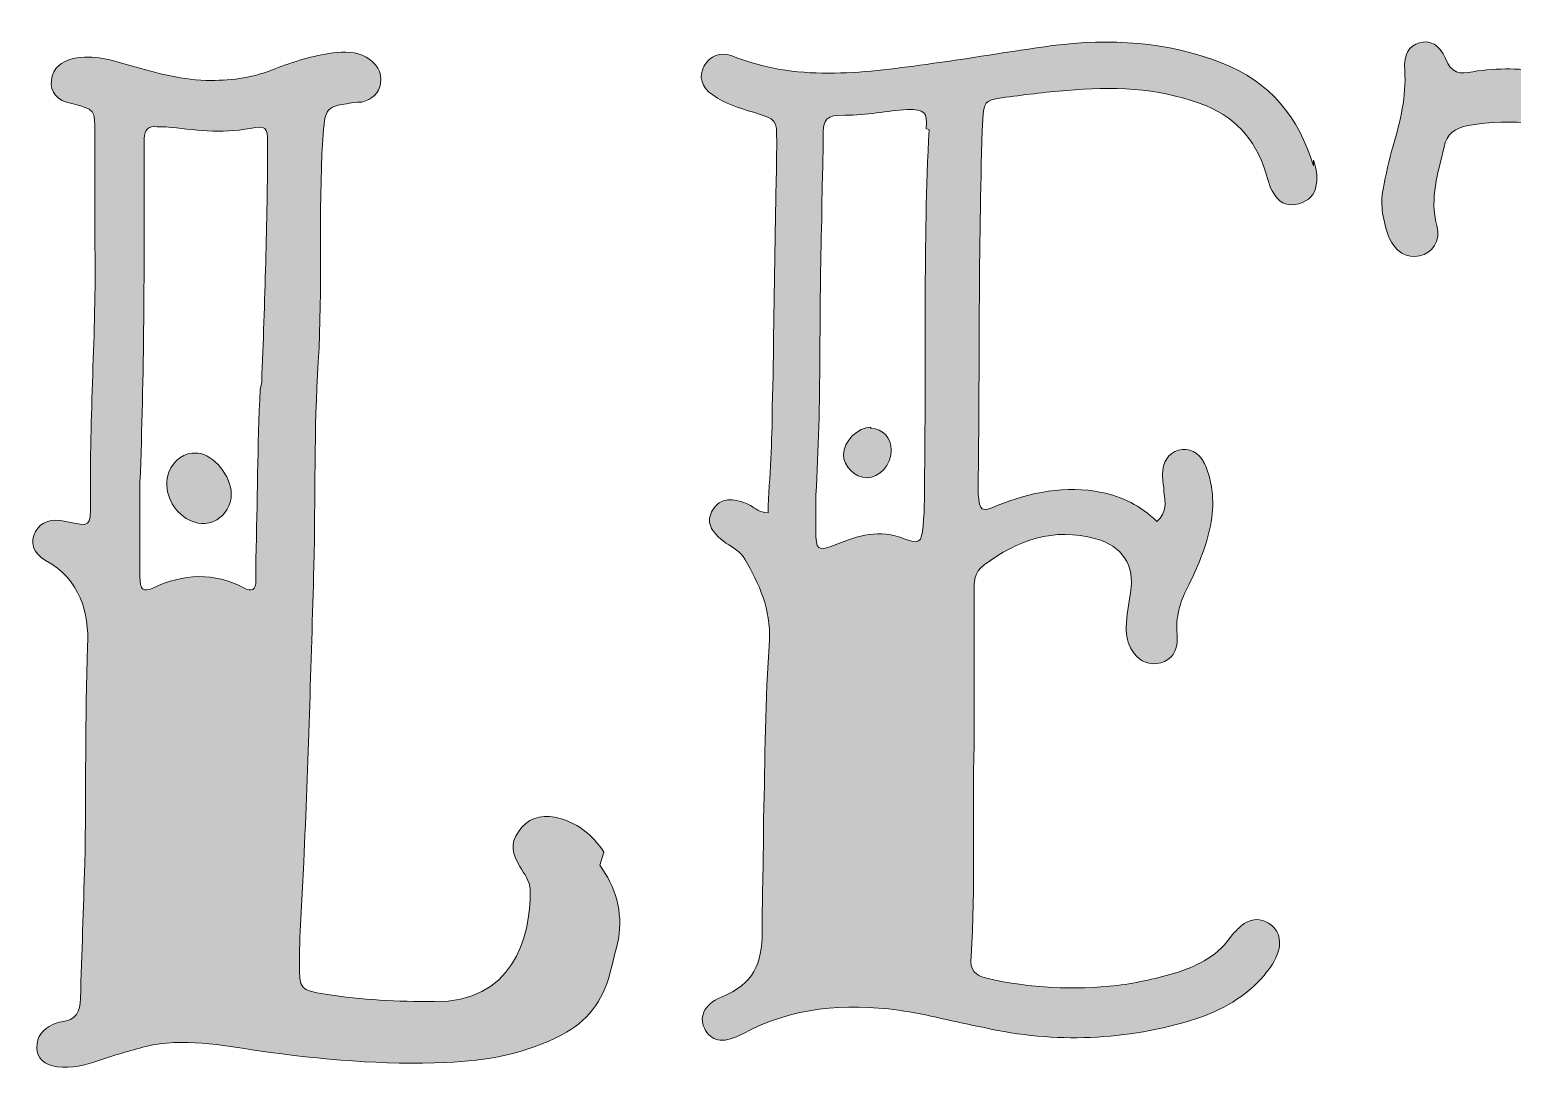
# Model space of a CAD drawing. Header units: inches. Extents: x 37 to 463, y -434 to -66.
# Drawn here: x 118.5 to 250, y -302.9 to -209.9 of the extents above; entities that cross this region are included whole.
import ezdxf

# ---------------------------------------------------------------- set-up
doc = ezdxf.new("R2010")
doc.units = ezdxf.units.IN
doc.header["$MEASUREMENT"] = 0
doc.layers.add('Layer 1', color=7, linetype='Continuous')

# ---------------------------------------------------------------- blocks, each defined once
blk = doc.blocks.new('block 11')
at = {"layer": 'Layer 1', "true_color": 0x0b0b0b}
h = blk.add_hatch(color=28, dxfattribs=at)
h.dxf.hatch_style = 2
edge = h.paths.add_edge_path()
edge.add_spline(control_points=[(301.06, -218.61), (301.83, -220.79), (302.22, -223.11), (302.09, -225.42), (302.09, -226.45), (301.83, -227.48), (301.31, -228.38), (300.67, -229.54), (299.64, -229.93), (298.61, -229.54), (297.58, -229.16), (296.94, -228.13), (297.33, -226.97), (298.1, -225.04), (297.71, -223.11), (297.46, -221.18), (297.2, -219.76), (296.43, -218.86), (295.01, -218.48), (293.21, -217.96), (291.41, -217.45), (289.48, -217.45), (287.42, -217.45), (285.36, -217.45), (283.3, -217.45), (282.53, -217.45), (281.76, -217.58), (281.12, -217.7), (279.06, -218.22), (278.8, -218.61), (278.8, -220.66), (278.8, -223.37), (278.8, -226.07), (278.8, -228.77), (278.8, -236.75), (278.29, -244.72), (278.03, -252.7), (278.03, -253.34), (278.03, -253.98), (278.03, -254.63), (277.9, -263.76), (277.9, -272.9), (277.51, -282.03), (277.38, -285.76), (277.38, -289.62), (277, -293.35), (276.87, -294.51), (277, -295.67), (277, -296.83), (277, -297.86), (277.51, -298.37), (278.54, -298.37), (279.19, -298.37), (279.83, -298.37), (280.47, -298.63), (281.37, -299.01), (281.89, -299.66), (281.89, -300.56), (281.89, -301.46), (281.37, -301.97), (280.6, -302.36), (279.96, -302.62), (279.19, -302.62), (278.41, -302.62), (276.48, -302.62), (274.68, -302.1), (272.88, -301.59), (269.02, -300.3), (265.16, -300.56), (261.3, -301.84), (260.27, -302.23), (259.12, -302.49), (257.96, -302.75), (257.44, -302.87), (256.8, -302.87), (256.29, -302.75), (255.13, -302.62), (254.49, -301.84), (254.36, -300.94), (254.23, -300.04), (254.74, -299.27), (255.77, -298.89), (256.03, -298.76), (256.29, -298.76), (256.54, -298.76), (258.35, -298.24), (258.35, -298.24), (258.35, -296.18), (258.35, -292.2), (258.35, -288.21), (258.47, -284.22), (258.6, -278.17), (258.73, -272.13), (258.86, -266.08), (258.86, -264.53), (258.73, -262.99), (258.09, -261.45), (257.57, -260.16), (256.93, -259), (255.52, -258.23), (254.23, -257.59), (253.97, -256.69), (254.36, -255.79), (254.74, -254.76), (255.64, -254.37), (256.93, -254.63), (257.19, -254.63), (257.44, -254.76), (257.7, -254.89), (258.73, -255.27), (259.12, -254.76), (259.25, -253.86), (259.37, -253.08), (259.37, -252.31), (259.37, -251.54), (259.37, -248.33), (259.5, -245.11), (259.5, -241.89), (259.37, -235.2), (259.89, -228.51), (259.89, -221.82), (259.89, -219.25), (259.89, -219.25), (257.44, -218.86), (253.71, -218.22), (249.98, -217.7), (246.12, -218.35), (244.84, -218.61), (244.19, -219.12), (243.94, -220.28), (243.42, -222.59), (242.65, -224.78), (243.29, -227.22), (243.68, -228.64), (242.91, -229.67), (241.75, -229.93), (240.72, -230.18), (239.56, -229.54), (239.05, -228.25), (238.53, -226.84), (238.27, -225.42), (238.53, -224.01), (238.79, -222.72), (239.05, -221.44), (239.43, -220.15), (240.08, -217.96), (240.59, -215.78), (240.46, -213.46), (240.33, -212.04), (240.85, -211.27), (241.75, -211.02), (242.65, -210.76), (243.55, -211.14), (244.06, -212.43), (244.58, -213.72), (245.35, -213.84), (246.51, -213.59), (248.7, -213.2), (250.88, -213.33), (253.07, -213.59), (257.32, -214.1), (261.56, -214.62), (265.68, -215.65), (268.64, -216.42), (271.6, -215.9), (274.43, -214.87), (281.12, -212.43), (287.81, -211.66), (294.75, -213.07), (295.66, -213.2), (296.3, -213.07), (296.56, -212.04), (296.56, -211.79), (296.68, -211.53), (296.81, -211.27), (297.33, -210.37), (297.97, -209.86), (299, -210.11), (299.9, -210.24), (300.29, -210.89), (300.41, -211.79), (300.41, -212.04), (300.41, -212.3), (300.41, -212.56), (300.41, -214.49), (300.93, -216.29), (301.57, -218.09), (301.57, -218.09), (301.06, -218.61), (301.06, -218.61)], knot_values=[0, 0, 0, 0, 1, 1, 1, 2, 2, 2, 3, 3, 3, 4, 4, 4, 5, 5, 5, 6, 6, 6, 7, 7, 7, 8, 8, 8, 9, 9, 9, 10, 10, 10, 11, 11, 11, 12, 12, 12, 13, 13, 13, 14, 14, 14, 15, 15, 15, 16, 16, 16, 17, 17, 17, 18, 18, 18, 19, 19, 19, 20, 20, 20, 21, 21, 21, 22, 22, 22, 23, 23, 23, 24, 24, 24, 25, 25, 25, 26, 26, 26, 27, 27, 27, 28, 28, 28, 29, 29, 29, 30, 30, 30, 31, 31, 31, 32, 32, 32, 33, 33, 33, 34, 34, 34, 35, 35, 35, 36, 36, 36, 37, 37, 37, 38, 38, 38, 39, 39, 39, 40, 40, 40, 41, 41, 41, 42, 42, 42, 43, 43, 43, 44, 44, 44, 45, 45, 45, 46, 46, 46, 47, 47, 47, 48, 48, 48, 49, 49, 49, 50, 50, 50, 51, 51, 51, 52, 52, 52, 53, 53, 53, 54, 54, 54, 55, 55, 55, 56, 56, 56, 57, 57, 57, 58, 58, 58, 59, 59, 59, 60, 60, 60, 61, 61, 61, 62, 62, 62, 63, 63, 63, 63], degree=3, periodic=1)
edge = h.paths.add_edge_path()
edge.add_spline(control_points=[(274.17, -230.83), (274.17, -227.22), (274.17, -224.52), (274.17, -221.82), (274.17, -220.54), (274.17, -220.41), (272.88, -220.66), (270.44, -221.31), (267.99, -221.31), (265.42, -221.18), (263.62, -221.05), (263.62, -221.05), (263.62, -222.98), (263.49, -230.7), (263.36, -238.42), (263.23, -246.14), (263.1, -250.64), (263.1, -255.14), (262.85, -259.65), (262.72, -261.19), (262.98, -261.32), (264.39, -260.68), (266.84, -259.52), (269.28, -259.39), (271.85, -260.68), (273.27, -261.32), (273.4, -261.19), (273.4, -259.52), (273.4, -256.82), (273.4, -254.11), (273.53, -251.41), (273.78, -244.08), (274.04, -236.75), (274.3, -230.31), (274.3, -230.31), (274.17, -230.83), (274.17, -230.83)], knot_values=[0, 0, 0, 0, 1, 1, 1, 2, 2, 2, 3, 3, 3, 4, 4, 4, 5, 5, 5, 6, 6, 6, 7, 7, 7, 8, 8, 8, 9, 9, 9, 10, 10, 10, 11, 11, 11, 12, 12, 12, 12], degree=3, periodic=1)
edge = h.paths.add_edge_path()
edge.add_spline(control_points=[(270.7, -253.08), (270.7, -254.63), (269.54, -255.79), (268.12, -255.79), (266.58, -255.79), (265.03, -254.11), (265.03, -252.44), (265.03, -250.9), (266.19, -249.61), (267.48, -249.61), (269.02, -249.61), (270.7, -251.41), (270.7, -253.08)], knot_values=[0, 0, 0, 0, 1, 1, 1, 2, 2, 2, 3, 3, 3, 4, 4, 4, 4], degree=3, periodic=1)
h = blk.add_hatch(color=28, dxfattribs=at)
h.dxf.hatch_style = 2
edge = h.paths.add_edge_path()
edge.add_spline(control_points=[(232.35, -221.44), (232.61, -222.08), (232.74, -222.85), (232.61, -223.62), (232.48, -224.52), (231.96, -225.04), (231.06, -225.3), (230.16, -225.55), (229.52, -225.3), (229.01, -224.65), (228.49, -224.01), (228.36, -223.24), (228.1, -222.47), (227.2, -219.51), (225.27, -217.45), (222.32, -216.42), (218.46, -215), (214.47, -214.87), (210.48, -215.26), (208.55, -215.39), (206.62, -215.65), (204.69, -215.9), (203.15, -216.16), (203.15, -216.29), (203.02, -217.83), (202.63, -228.38), (202.76, -238.93), (202.63, -249.48), (202.63, -250), (202.63, -250.51), (202.63, -251.03), (202.76, -252.57), (202.89, -252.7), (204.3, -252.06), (207.26, -250.9), (210.35, -250.25), (213.57, -250.9), (215.37, -251.28), (217.04, -252.06), (218.46, -253.47), (219.36, -252.7), (219.23, -251.8), (219.1, -250.9), (219.1, -250.38), (218.97, -249.87), (218.97, -249.35), (218.97, -248.2), (219.49, -247.42), (220.39, -247.17), (221.29, -246.91), (222.19, -247.3), (222.7, -248.33), (223.47, -250.13), (223.6, -251.93), (223.22, -253.86), (222.83, -255.79), (222.06, -257.59), (221.16, -259.39), (220.51, -260.68), (220.13, -261.96), (220.26, -263.51), (220.26, -263.76), (220.26, -264.02), (220.26, -264.28), (220.13, -265.31), (219.49, -265.95), (218.46, -266.08), (217.43, -266.21), (216.78, -265.69), (216.27, -264.92), (215.88, -264.28), (215.75, -263.63), (215.75, -262.86), (215.75, -261.83), (216.01, -260.8), (216.14, -259.77), (216.53, -257.33), (215.37, -255.66), (213.05, -255.01), (209.32, -253.98), (206.1, -255.14), (203.15, -257.33), (202.25, -257.97), (202.25, -258.87), (202.25, -259.77), (202.25, -264.28), (202.25, -268.78), (202.25, -273.28), (202.12, -279.59), (202.37, -285.89), (201.99, -292.07), (201.86, -293.35), (202.37, -293.74), (203.4, -294), (207.26, -294.9), (211.12, -295.03), (214.98, -294.64), (216.78, -294.38), (218.58, -294), (220.26, -293.48), (222.19, -292.84), (223.99, -291.94), (225.15, -290.14), (225.4, -289.88), (225.66, -289.62), (225.92, -289.37), (226.69, -288.72), (227.46, -288.59), (228.36, -289.11), (229.26, -289.62), (229.52, -290.52), (229.26, -291.55), (229.01, -292.45), (228.49, -293.1), (227.98, -293.74), (226.3, -295.67), (224.25, -296.83), (221.93, -297.6), (215.75, -299.53), (209.45, -299.79), (203.15, -298.37), (200.57, -297.86), (198.13, -297.21), (195.56, -296.83), (190.79, -296.18), (186.16, -296.57), (181.79, -298.89), (180.12, -299.79), (179.09, -299.66), (178.44, -298.63), (177.8, -297.6), (178.19, -296.31), (179.86, -295.67), (182.69, -294.51), (183.46, -292.71), (183.46, -289.88), (183.46, -286.53), (183.59, -283.19), (183.59, -279.84), (183.72, -274.57), (183.72, -269.3), (184.11, -264.02), (184.23, -261.32), (183.21, -259), (181.92, -256.82), (181.53, -256.17), (180.89, -255.79), (180.25, -255.4), (178.83, -254.37), (178.44, -253.47), (179.09, -252.44), (179.73, -251.41), (180.76, -251.28), (182.43, -252.06), (182.82, -252.31), (183.21, -252.7), (183.98, -252.7), (184.11, -249.48), (184.36, -246.39), (184.36, -243.31), (184.49, -238.42), (184.49, -233.53), (184.62, -228.64), (184.62, -225.68), (184.75, -222.72), (184.75, -219.76), (184.75, -217.83), (184.75, -217.83), (182.69, -217.19), (181.4, -216.8), (180.12, -216.42), (179.09, -215.65), (178.06, -215), (177.8, -213.97), (178.32, -213.07), (178.83, -212.17), (179.73, -211.79), (180.76, -212.17), (186.42, -214.49), (192.21, -213.72), (198, -212.94), (201.73, -212.43), (205.46, -211.79), (209.19, -211.27), (214.34, -210.63), (219.36, -210.89), (224.25, -212.82), (228.49, -214.49), (231.06, -217.58), (232.35, -221.95), (232.35, -221.95), (232.35, -221.44), (232.35, -221.44)], knot_values=[0, 0, 0, 0, 1, 1, 1, 2, 2, 2, 3, 3, 3, 4, 4, 4, 5, 5, 5, 6, 6, 6, 7, 7, 7, 8, 8, 8, 9, 9, 9, 10, 10, 10, 11, 11, 11, 12, 12, 12, 13, 13, 13, 14, 14, 14, 15, 15, 15, 16, 16, 16, 17, 17, 17, 18, 18, 18, 19, 19, 19, 20, 20, 20, 21, 21, 21, 22, 22, 22, 23, 23, 23, 24, 24, 24, 25, 25, 25, 26, 26, 26, 27, 27, 27, 28, 28, 28, 29, 29, 29, 30, 30, 30, 31, 31, 31, 32, 32, 32, 33, 33, 33, 34, 34, 34, 35, 35, 35, 36, 36, 36, 37, 37, 37, 38, 38, 38, 39, 39, 39, 40, 40, 40, 41, 41, 41, 42, 42, 42, 43, 43, 43, 44, 44, 44, 45, 45, 45, 46, 46, 46, 47, 47, 47, 48, 48, 48, 49, 49, 49, 50, 50, 50, 51, 51, 51, 52, 52, 52, 53, 53, 53, 54, 54, 54, 55, 55, 55, 56, 56, 56, 57, 57, 57, 58, 58, 58, 59, 59, 59, 60, 60, 60, 61, 61, 61, 62, 62, 62, 63, 63, 63, 64, 64, 64, 64], degree=3, periodic=1)
edge = h.paths.add_edge_path()
edge.add_spline(control_points=[(198, -218.61), (198.13, -217.19), (197.87, -216.93), (196.33, -216.93), (194.53, -217.06), (192.73, -217.45), (190.79, -217.45), (189.12, -217.45), (188.87, -217.7), (188.87, -219.38), (188.87, -221.82), (188.74, -224.27), (188.74, -226.71), (188.48, -234.82), (188.74, -243.05), (188.22, -251.15), (188.22, -252.18), (188.22, -253.21), (188.22, -254.24), (188.22, -256.04), (188.35, -256.17), (190.02, -255.53), (191.95, -254.76), (193.88, -254.11), (196.07, -255.01), (197.36, -255.53), (197.61, -255.4), (197.74, -253.86), (197.87, -252.31), (197.87, -250.77), (197.87, -249.23), (198, -239.06), (197.74, -228.9), (198.26, -218.73), (198.26, -218.73), (198, -218.61), (198, -218.61)], knot_values=[0, 0, 0, 0, 1, 1, 1, 2, 2, 2, 3, 3, 3, 4, 4, 4, 5, 5, 5, 6, 6, 6, 7, 7, 7, 8, 8, 8, 9, 9, 9, 10, 10, 10, 11, 11, 11, 12, 12, 12, 12], degree=3, periodic=1)
edge = h.paths.add_edge_path()
edge.add_spline(control_points=[(193.11, -245.24), (194.14, -245.24), (194.91, -246.01), (194.91, -247.17), (194.91, -248.45), (193.88, -249.61), (192.73, -249.61), (191.7, -249.61), (190.67, -248.58), (190.67, -247.55), (190.67, -246.39), (191.95, -245.11), (193.11, -245.11), (193.11, -245.11), (193.11, -245.24), (193.11, -245.24)], knot_values=[0, 0, 0, 0, 1, 1, 1, 2, 2, 2, 3, 3, 3, 4, 4, 4, 5, 5, 5, 5], degree=3, periodic=1)
h = blk.add_hatch(color=28, dxfattribs=at)
h.dxf.hatch_style = 2
edge = h.paths.add_edge_path()
edge.add_spline(control_points=[(169.05, -283.96), (170.46, -285.89), (171.11, -288.08), (170.72, -290.52), (170.46, -291.55), (170.21, -292.58), (169.95, -293.61), (169.31, -296.06), (167.89, -297.86), (165.7, -299.01), (162.49, -300.69), (159.01, -301.33), (155.41, -301.46), (149.88, -301.72), (144.35, -301.2), (138.81, -300.43), (135.47, -299.91), (132.12, -299.27), (128.78, -300.04), (127.36, -300.43), (125.95, -300.82), (124.53, -301.33), (123.38, -301.72), (122.22, -301.97), (120.93, -301.84), (119.77, -301.72), (119.13, -301.07), (119.13, -300.17), (119.13, -299.14), (119.65, -298.5), (120.55, -298.11), (120.8, -297.98), (121.06, -297.86), (121.32, -297.86), (122.6, -297.73), (122.99, -296.96), (122.99, -295.8), (123.12, -291.81), (123.25, -287.82), (123.38, -283.83), (123.5, -277.4), (123.38, -270.97), (123.63, -264.53), (123.76, -261.58), (122.99, -258.62), (119.9, -256.94), (118.74, -256.3), (118.49, -255.27), (119, -254.37), (119.52, -253.47), (120.42, -253.21), (121.7, -253.47), (123.89, -253.98), (123.89, -253.98), (123.89, -251.8), (123.76, -244.21), (124.4, -236.75), (124.28, -229.16), (124.28, -225.81), (124.28, -222.47), (124.28, -219.12), (124.28, -216.93), (124.28, -216.93), (122.22, -216.42), (120.93, -216.16), (120.29, -215.39), (120.42, -214.36), (120.55, -213.2), (121.32, -212.69), (122.35, -212.43), (124.15, -212.04), (125.82, -212.56), (127.49, -213.07), (129.81, -213.72), (132.12, -214.36), (134.57, -214.36), (136.5, -214.36), (138.43, -214.1), (140.23, -213.33), (141.9, -212.69), (143.58, -212.17), (145.38, -211.92), (146.41, -211.79), (147.43, -211.79), (148.33, -212.3), (149.24, -212.82), (149.75, -213.59), (149.62, -214.62), (149.49, -215.52), (148.85, -216.03), (147.95, -216.29), (147.82, -216.29), (147.69, -216.29), (147.56, -216.29), (144.6, -216.68), (144.73, -216.68), (144.48, -219.63), (144.09, -226.2), (144.48, -232.76), (144.09, -239.32), (143.7, -245.37), (143.83, -251.41), (143.7, -257.46), (143.45, -266.21), (143.19, -274.96), (142.8, -283.7), (142.67, -286.66), (142.42, -289.62), (142.42, -292.58), (142.42, -295.03), (142.42, -295.03), (144.73, -295.41), (147.95, -295.93), (151.16, -296.06), (154.38, -296.06), (161.2, -296.18), (163, -290.52), (162.87, -286.15), (162.87, -285.38), (162.36, -284.73), (161.97, -284.09), (161.33, -283.06), (161.07, -282.03), (161.84, -281), (162.62, -279.84), (163.77, -279.46), (165.06, -279.72), (166.99, -280.1), (168.4, -281.26), (169.43, -282.8), (169.43, -282.8), (169.05, -283.96), (169.05, -283.96)], knot_values=[0, 0, 0, 0, 1, 1, 1, 2, 2, 2, 3, 3, 3, 4, 4, 4, 5, 5, 5, 6, 6, 6, 7, 7, 7, 8, 8, 8, 9, 9, 9, 10, 10, 10, 11, 11, 11, 12, 12, 12, 13, 13, 13, 14, 14, 14, 15, 15, 15, 16, 16, 16, 17, 17, 17, 18, 18, 18, 19, 19, 19, 20, 20, 20, 21, 21, 21, 22, 22, 22, 23, 23, 23, 24, 24, 24, 25, 25, 25, 26, 26, 26, 27, 27, 27, 28, 28, 28, 29, 29, 29, 30, 30, 30, 31, 31, 31, 32, 32, 32, 33, 33, 33, 34, 34, 34, 35, 35, 35, 36, 36, 36, 37, 37, 37, 38, 38, 38, 39, 39, 39, 40, 40, 40, 41, 41, 41, 42, 42, 42, 43, 43, 43, 44, 44, 44, 44], degree=3, periodic=1)
edge = h.paths.add_edge_path()
edge.add_spline(control_points=[(139.07, -241.12), (139.33, -234.04), (139.59, -226.97), (139.59, -219.89), (139.59, -218.48), (139.46, -218.35), (138.04, -218.61), (135.47, -219.12), (133.03, -218.73), (130.58, -218.48), (130.32, -218.48), (130.07, -218.48), (129.81, -218.48), (129.04, -218.35), (128.65, -218.73), (128.65, -219.51), (128.65, -219.89), (128.65, -220.28), (128.65, -220.66), (128.65, -230.7), (128.65, -240.73), (128.27, -250), (128.27, -253.21), (128.27, -255.79), (128.27, -258.36), (128.27, -259.52), (128.52, -259.77), (129.42, -259.39), (132.12, -258.1), (134.83, -257.97), (137.53, -259.39), (138.17, -259.77), (138.56, -259.52), (138.56, -258.75), (138.56, -258.1), (138.56, -257.46), (138.56, -256.82), (138.69, -251.8), (138.69, -246.78), (138.94, -241.76), (138.94, -241.76), (139.07, -241.12), (139.07, -241.12)], knot_values=[0, 0, 0, 0, 1, 1, 1, 2, 2, 2, 3, 3, 3, 4, 4, 4, 5, 5, 5, 6, 6, 6, 7, 7, 7, 8, 8, 8, 9, 9, 9, 10, 10, 10, 11, 11, 11, 12, 12, 12, 13, 13, 13, 14, 14, 14, 14], degree=3, periodic=1)
edge = h.paths.add_edge_path()
edge.add_spline(control_points=[(133.41, -247.42), (134.83, -247.55), (136.37, -249.48), (136.37, -251.03), (136.37, -252.06), (135.86, -252.83), (135.08, -253.34), (134.18, -253.86), (133.28, -253.73), (132.38, -253.21), (130.97, -252.31), (130.32, -250.64), (130.84, -249.1), (131.22, -248.07), (132.25, -247.3), (133.28, -247.42), (133.28, -247.42), (133.41, -247.42), (133.41, -247.42)], knot_values=[0, 0, 0, 0, 1, 1, 1, 2, 2, 2, 3, 3, 3, 4, 4, 4, 5, 5, 5, 6, 6, 6, 6], degree=3, periodic=1)
at = {"layer": 'Layer 1', "lineweight": 0}
for points, knots in [([(301.06, -218.61), (301.83, -220.79), (302.22, -223.11), (302.09, -225.42), (302.09, -226.45), (301.83, -227.48), (301.31, -228.38), (300.67, -229.54), (299.64, -229.93), (298.61, -229.54), (297.58, -229.16), (296.94, -228.13), (297.33, -226.97), (298.1, -225.04), (297.71, -223.11), (297.46, -221.18), (297.2, -219.76), (296.43, -218.86), (295.01, -218.48), (293.21, -217.96), (291.41, -217.45), (289.48, -217.45), (287.42, -217.45), (285.36, -217.45), (283.3, -217.45), (282.53, -217.45), (281.76, -217.58), (281.12, -217.7), (279.06, -218.22), (278.8, -218.61), (278.8, -220.66), (278.8, -223.37), (278.8, -226.07), (278.8, -228.77), (278.8, -236.75), (278.29, -244.72), (278.03, -252.7), (278.03, -253.34), (278.03, -253.98), (278.03, -254.63), (277.9, -263.76), (277.9, -272.9), (277.51, -282.03), (277.38, -285.76), (277.38, -289.62), (277, -293.35), (276.87, -294.51), (277, -295.67), (277, -296.83), (277, -297.86), (277.51, -298.37), (278.54, -298.37), (279.19, -298.37), (279.83, -298.37), (280.47, -298.63), (281.37, -299.01), (281.89, -299.66), (281.89, -300.56), (281.89, -301.46), (281.37, -301.97), (280.6, -302.36), (279.96, -302.62), (279.19, -302.62), (278.41, -302.62), (276.48, -302.62), (274.68, -302.1), (272.88, -301.59), (269.02, -300.3), (265.16, -300.56), (261.3, -301.84), (260.27, -302.23), (259.12, -302.49), (257.96, -302.75), (257.44, -302.87), (256.8, -302.87), (256.29, -302.75), (255.13, -302.62), (254.49, -301.84), (254.36, -300.94), (254.23, -300.04), (254.74, -299.27), (255.77, -298.89), (256.03, -298.76), (256.29, -298.76), (256.54, -298.76), (258.35, -298.24), (258.35, -298.24), (258.35, -296.18), (258.35, -292.2), (258.35, -288.21), (258.47, -284.22), (258.6, -278.17), (258.73, -272.13), (258.86, -266.08), (258.86, -264.53), (258.73, -262.99), (258.09, -261.45), (257.57, -260.16), (256.93, -259), (255.52, -258.23), (254.23, -257.59), (253.97, -256.69), (254.36, -255.79), (254.74, -254.76), (255.64, -254.37), (256.93, -254.63), (257.19, -254.63), (257.44, -254.76), (257.7, -254.89), (258.73, -255.27), (259.12, -254.76), (259.25, -253.86), (259.37, -253.08), (259.37, -252.31), (259.37, -251.54), (259.37, -248.33), (259.5, -245.11), (259.5, -241.89), (259.37, -235.2), (259.89, -228.51), (259.89, -221.82), (259.89, -219.25), (259.89, -219.25), (257.44, -218.86), (253.71, -218.22), (249.98, -217.7), (246.12, -218.35), (244.84, -218.61), (244.19, -219.12), (243.94, -220.28), (243.42, -222.59), (242.65, -224.78), (243.29, -227.22), (243.68, -228.64), (242.91, -229.67), (241.75, -229.93), (240.72, -230.18), (239.56, -229.54), (239.05, -228.25), (238.53, -226.84), (238.27, -225.42), (238.53, -224.01), (238.79, -222.72), (239.05, -221.44), (239.43, -220.15), (240.08, -217.96), (240.59, -215.78), (240.46, -213.46), (240.33, -212.04), (240.85, -211.27), (241.75, -211.02), (242.65, -210.76), (243.55, -211.14), (244.06, -212.43), (244.58, -213.72), (245.35, -213.84), (246.51, -213.59), (248.7, -213.2), (250.88, -213.33), (253.07, -213.59), (257.32, -214.1), (261.56, -214.62), (265.68, -215.65), (268.64, -216.42), (271.6, -215.9), (274.43, -214.87), (281.12, -212.43), (287.81, -211.66), (294.75, -213.07), (295.66, -213.2), (296.3, -213.07), (296.56, -212.04), (296.56, -211.79), (296.68, -211.53), (296.81, -211.27), (297.33, -210.37), (297.97, -209.86), (299, -210.11), (299.9, -210.24), (300.29, -210.89), (300.41, -211.79), (300.41, -212.04), (300.41, -212.3), (300.41, -212.56), (300.41, -214.49), (300.93, -216.29), (301.57, -218.09), (301.57, -218.09), (301.06, -218.61), (301.06, -218.61)], [0, 0, 0, 0, 1, 1, 1, 2, 2, 2, 3, 3, 3, 4, 4, 4, 5, 5, 5, 6, 6, 6, 7, 7, 7, 8, 8, 8, 9, 9, 9, 10, 10, 10, 11, 11, 11, 12, 12, 12, 13, 13, 13, 14, 14, 14, 15, 15, 15, 16, 16, 16, 17, 17, 17, 18, 18, 18, 19, 19, 19, 20, 20, 20, 21, 21, 21, 22, 22, 22, 23, 23, 23, 24, 24, 24, 25, 25, 25, 26, 26, 26, 27, 27, 27, 28, 28, 28, 29, 29, 29, 30, 30, 30, 31, 31, 31, 32, 32, 32, 33, 33, 33, 34, 34, 34, 35, 35, 35, 36, 36, 36, 37, 37, 37, 38, 38, 38, 39, 39, 39, 40, 40, 40, 41, 41, 41, 42, 42, 42, 43, 43, 43, 44, 44, 44, 45, 45, 45, 46, 46, 46, 47, 47, 47, 48, 48, 48, 49, 49, 49, 50, 50, 50, 51, 51, 51, 52, 52, 52, 53, 53, 53, 54, 54, 54, 55, 55, 55, 56, 56, 56, 57, 57, 57, 58, 58, 58, 59, 59, 59, 60, 60, 60, 61, 61, 61, 62, 62, 62, 63, 63, 63, 63]), ([(232.35, -221.44), (232.61, -222.08), (232.74, -222.85), (232.61, -223.62), (232.48, -224.52), (231.96, -225.04), (231.06, -225.3), (230.16, -225.55), (229.52, -225.3), (229.01, -224.65), (228.49, -224.01), (228.36, -223.24), (228.1, -222.47), (227.2, -219.51), (225.27, -217.45), (222.32, -216.42), (218.46, -215), (214.47, -214.87), (210.48, -215.26), (208.55, -215.39), (206.62, -215.65), (204.69, -215.9), (203.15, -216.16), (203.15, -216.29), (203.02, -217.83), (202.63, -228.38), (202.76, -238.93), (202.63, -249.48), (202.63, -250), (202.63, -250.51), (202.63, -251.03), (202.76, -252.57), (202.89, -252.7), (204.3, -252.06), (207.26, -250.9), (210.35, -250.25), (213.57, -250.9), (215.37, -251.28), (217.04, -252.06), (218.46, -253.47), (219.36, -252.7), (219.23, -251.8), (219.1, -250.9), (219.1, -250.38), (218.97, -249.87), (218.97, -249.35), (218.97, -248.2), (219.49, -247.42), (220.39, -247.17), (221.29, -246.91), (222.19, -247.3), (222.7, -248.33), (223.47, -250.13), (223.6, -251.93), (223.22, -253.86), (222.83, -255.79), (222.06, -257.59), (221.16, -259.39), (220.51, -260.68), (220.13, -261.96), (220.26, -263.51), (220.26, -263.76), (220.26, -264.02), (220.26, -264.28), (220.13, -265.31), (219.49, -265.95), (218.46, -266.08), (217.43, -266.21), (216.78, -265.69), (216.27, -264.92), (215.88, -264.28), (215.75, -263.63), (215.75, -262.86), (215.75, -261.83), (216.01, -260.8), (216.14, -259.77), (216.53, -257.33), (215.37, -255.66), (213.05, -255.01), (209.32, -253.98), (206.1, -255.14), (203.15, -257.33), (202.25, -257.97), (202.25, -258.87), (202.25, -259.77), (202.25, -264.28), (202.25, -268.78), (202.25, -273.28), (202.12, -279.59), (202.37, -285.89), (201.99, -292.07), (201.86, -293.35), (202.37, -293.74), (203.4, -294), (207.26, -294.9), (211.12, -295.03), (214.98, -294.64), (216.78, -294.38), (218.58, -294), (220.26, -293.48), (222.19, -292.84), (223.99, -291.94), (225.15, -290.14), (225.4, -289.88), (225.66, -289.62), (225.92, -289.37), (226.69, -288.72), (227.46, -288.59), (228.36, -289.11), (229.26, -289.62), (229.52, -290.52), (229.26, -291.55), (229.01, -292.45), (228.49, -293.1), (227.98, -293.74), (226.3, -295.67), (224.25, -296.83), (221.93, -297.6), (215.75, -299.53), (209.45, -299.79), (203.15, -298.37), (200.57, -297.86), (198.13, -297.21), (195.56, -296.83), (190.79, -296.18), (186.16, -296.57), (181.79, -298.89), (180.12, -299.79), (179.09, -299.66), (178.44, -298.63), (177.8, -297.6), (178.19, -296.31), (179.86, -295.67), (182.69, -294.51), (183.46, -292.71), (183.46, -289.88), (183.46, -286.53), (183.59, -283.19), (183.59, -279.84), (183.72, -274.57), (183.72, -269.3), (184.11, -264.02), (184.23, -261.32), (183.21, -259), (181.92, -256.82), (181.53, -256.17), (180.89, -255.79), (180.25, -255.4), (178.83, -254.37), (178.44, -253.47), (179.09, -252.44), (179.73, -251.41), (180.76, -251.28), (182.43, -252.06), (182.82, -252.31), (183.21, -252.7), (183.98, -252.7), (184.11, -249.48), (184.36, -246.39), (184.36, -243.31), (184.49, -238.42), (184.49, -233.53), (184.62, -228.64), (184.62, -225.68), (184.75, -222.72), (184.75, -219.76), (184.75, -217.83), (184.75, -217.83), (182.69, -217.19), (181.4, -216.8), (180.12, -216.42), (179.09, -215.65), (178.06, -215), (177.8, -213.97), (178.32, -213.07), (178.83, -212.17), (179.73, -211.79), (180.76, -212.17), (186.42, -214.49), (192.21, -213.72), (198, -212.94), (201.73, -212.43), (205.46, -211.79), (209.19, -211.27), (214.34, -210.63), (219.36, -210.89), (224.25, -212.82), (228.49, -214.49), (231.06, -217.58), (232.35, -221.95), (232.35, -221.95), (232.35, -221.44), (232.35, -221.44)], [0, 0, 0, 0, 1, 1, 1, 2, 2, 2, 3, 3, 3, 4, 4, 4, 5, 5, 5, 6, 6, 6, 7, 7, 7, 8, 8, 8, 9, 9, 9, 10, 10, 10, 11, 11, 11, 12, 12, 12, 13, 13, 13, 14, 14, 14, 15, 15, 15, 16, 16, 16, 17, 17, 17, 18, 18, 18, 19, 19, 19, 20, 20, 20, 21, 21, 21, 22, 22, 22, 23, 23, 23, 24, 24, 24, 25, 25, 25, 26, 26, 26, 27, 27, 27, 28, 28, 28, 29, 29, 29, 30, 30, 30, 31, 31, 31, 32, 32, 32, 33, 33, 33, 34, 34, 34, 35, 35, 35, 36, 36, 36, 37, 37, 37, 38, 38, 38, 39, 39, 39, 40, 40, 40, 41, 41, 41, 42, 42, 42, 43, 43, 43, 44, 44, 44, 45, 45, 45, 46, 46, 46, 47, 47, 47, 48, 48, 48, 49, 49, 49, 50, 50, 50, 51, 51, 51, 52, 52, 52, 53, 53, 53, 54, 54, 54, 55, 55, 55, 56, 56, 56, 57, 57, 57, 58, 58, 58, 59, 59, 59, 60, 60, 60, 61, 61, 61, 62, 62, 62, 63, 63, 63, 64, 64, 64, 64]), ([(169.05, -283.96), (170.46, -285.89), (171.11, -288.08), (170.72, -290.52), (170.46, -291.55), (170.21, -292.58), (169.95, -293.61), (169.31, -296.06), (167.89, -297.86), (165.7, -299.01), (162.49, -300.69), (159.01, -301.33), (155.41, -301.46), (149.88, -301.72), (144.35, -301.2), (138.81, -300.43), (135.47, -299.91), (132.12, -299.27), (128.78, -300.04), (127.36, -300.43), (125.95, -300.82), (124.53, -301.33), (123.38, -301.72), (122.22, -301.97), (120.93, -301.84), (119.77, -301.72), (119.13, -301.07), (119.13, -300.17), (119.13, -299.14), (119.65, -298.5), (120.55, -298.11), (120.8, -297.98), (121.06, -297.86), (121.32, -297.86), (122.6, -297.73), (122.99, -296.96), (122.99, -295.8), (123.12, -291.81), (123.25, -287.82), (123.38, -283.83), (123.5, -277.4), (123.38, -270.97), (123.63, -264.53), (123.76, -261.58), (122.99, -258.62), (119.9, -256.94), (118.74, -256.3), (118.49, -255.27), (119, -254.37), (119.52, -253.47), (120.42, -253.21), (121.7, -253.47), (123.89, -253.98), (123.89, -253.98), (123.89, -251.8), (123.76, -244.21), (124.4, -236.75), (124.28, -229.16), (124.28, -225.81), (124.28, -222.47), (124.28, -219.12), (124.28, -216.93), (124.28, -216.93), (122.22, -216.42), (120.93, -216.16), (120.29, -215.39), (120.42, -214.36), (120.55, -213.2), (121.32, -212.69), (122.35, -212.43), (124.15, -212.04), (125.82, -212.56), (127.49, -213.07), (129.81, -213.72), (132.12, -214.36), (134.57, -214.36), (136.5, -214.36), (138.43, -214.1), (140.23, -213.33), (141.9, -212.69), (143.58, -212.17), (145.38, -211.92), (146.41, -211.79), (147.43, -211.79), (148.33, -212.3), (149.24, -212.82), (149.75, -213.59), (149.62, -214.62), (149.49, -215.52), (148.85, -216.03), (147.95, -216.29), (147.82, -216.29), (147.69, -216.29), (147.56, -216.29), (144.6, -216.68), (144.73, -216.68), (144.48, -219.63), (144.09, -226.2), (144.48, -232.76), (144.09, -239.32), (143.7, -245.37), (143.83, -251.41), (143.7, -257.46), (143.45, -266.21), (143.19, -274.96), (142.8, -283.7), (142.67, -286.66), (142.42, -289.62), (142.42, -292.58), (142.42, -295.03), (142.42, -295.03), (144.73, -295.41), (147.95, -295.93), (151.16, -296.06), (154.38, -296.06), (161.2, -296.18), (163, -290.52), (162.87, -286.15), (162.87, -285.38), (162.36, -284.73), (161.97, -284.09), (161.33, -283.06), (161.07, -282.03), (161.84, -281), (162.62, -279.84), (163.77, -279.46), (165.06, -279.72), (166.99, -280.1), (168.4, -281.26), (169.43, -282.8), (169.43, -282.8), (169.05, -283.96), (169.05, -283.96)], [0, 0, 0, 0, 1, 1, 1, 2, 2, 2, 3, 3, 3, 4, 4, 4, 5, 5, 5, 6, 6, 6, 7, 7, 7, 8, 8, 8, 9, 9, 9, 10, 10, 10, 11, 11, 11, 12, 12, 12, 13, 13, 13, 14, 14, 14, 15, 15, 15, 16, 16, 16, 17, 17, 17, 18, 18, 18, 19, 19, 19, 20, 20, 20, 21, 21, 21, 22, 22, 22, 23, 23, 23, 24, 24, 24, 25, 25, 25, 26, 26, 26, 27, 27, 27, 28, 28, 28, 29, 29, 29, 30, 30, 30, 31, 31, 31, 32, 32, 32, 33, 33, 33, 34, 34, 34, 35, 35, 35, 36, 36, 36, 37, 37, 37, 38, 38, 38, 39, 39, 39, 40, 40, 40, 41, 41, 41, 42, 42, 42, 43, 43, 43, 44, 44, 44, 44]), ([(198, -218.61), (198.13, -217.19), (197.87, -216.93), (196.33, -216.93), (194.53, -217.06), (192.73, -217.45), (190.79, -217.45), (189.12, -217.45), (188.87, -217.7), (188.87, -219.38), (188.87, -221.82), (188.74, -224.27), (188.74, -226.71), (188.48, -234.82), (188.74, -243.05), (188.22, -251.15), (188.22, -252.18), (188.22, -253.21), (188.22, -254.24), (188.22, -256.04), (188.35, -256.17), (190.02, -255.53), (191.95, -254.76), (193.88, -254.11), (196.07, -255.01), (197.36, -255.53), (197.61, -255.4), (197.74, -253.86), (197.87, -252.31), (197.87, -250.77), (197.87, -249.23), (198, -239.06), (197.74, -228.9), (198.26, -218.73), (198.26, -218.73), (198, -218.61), (198, -218.61)], [0, 0, 0, 0, 1, 1, 1, 2, 2, 2, 3, 3, 3, 4, 4, 4, 5, 5, 5, 6, 6, 6, 7, 7, 7, 8, 8, 8, 9, 9, 9, 10, 10, 10, 11, 11, 11, 12, 12, 12, 12]), ([(139.07, -241.12), (139.33, -234.04), (139.59, -226.97), (139.59, -219.89), (139.59, -218.48), (139.46, -218.35), (138.04, -218.61), (135.47, -219.12), (133.03, -218.73), (130.58, -218.48), (130.32, -218.48), (130.07, -218.48), (129.81, -218.48), (129.04, -218.35), (128.65, -218.73), (128.65, -219.51), (128.65, -219.89), (128.65, -220.28), (128.65, -220.66), (128.65, -230.7), (128.65, -240.73), (128.27, -250), (128.27, -253.21), (128.27, -255.79), (128.27, -258.36), (128.27, -259.52), (128.52, -259.77), (129.42, -259.39), (132.12, -258.1), (134.83, -257.97), (137.53, -259.39), (138.17, -259.77), (138.56, -259.52), (138.56, -258.75), (138.56, -258.1), (138.56, -257.46), (138.56, -256.82), (138.69, -251.8), (138.69, -246.78), (138.94, -241.76), (138.94, -241.76), (139.07, -241.12), (139.07, -241.12)], [0, 0, 0, 0, 1, 1, 1, 2, 2, 2, 3, 3, 3, 4, 4, 4, 5, 5, 5, 6, 6, 6, 7, 7, 7, 8, 8, 8, 9, 9, 9, 10, 10, 10, 11, 11, 11, 12, 12, 12, 13, 13, 13, 14, 14, 14, 14]), ([(193.11, -245.24), (194.14, -245.24), (194.91, -246.01), (194.91, -247.17), (194.91, -248.45), (193.88, -249.61), (192.73, -249.61), (191.7, -249.61), (190.67, -248.58), (190.67, -247.55), (190.67, -246.39), (191.95, -245.11), (193.11, -245.11), (193.11, -245.11), (193.11, -245.24), (193.11, -245.24)], [0, 0, 0, 0, 1, 1, 1, 2, 2, 2, 3, 3, 3, 4, 4, 4, 5, 5, 5, 5]), ([(133.41, -247.42), (134.83, -247.55), (136.37, -249.48), (136.37, -251.03), (136.37, -252.06), (135.86, -252.83), (135.08, -253.34), (134.18, -253.86), (133.28, -253.73), (132.38, -253.21), (130.97, -252.31), (130.32, -250.64), (130.84, -249.1), (131.22, -248.07), (132.25, -247.3), (133.28, -247.42), (133.28, -247.42), (133.41, -247.42), (133.41, -247.42)], [0, 0, 0, 0, 1, 1, 1, 2, 2, 2, 3, 3, 3, 4, 4, 4, 5, 5, 5, 6, 6, 6, 6])]:
    blk.add_open_spline(points, degree=3, knots=knots, dxfattribs=at)
blk = doc.blocks.new('block 3')
at = {"layer": 'Layer 1'}
blk.add_blockref('block 11', (0, 0), dxfattribs=at)
blk = doc.blocks.new('block 2')
at = {"layer": 'Layer 1'}
blk.add_blockref('block 3', (0, 0), dxfattribs=at)

msp = doc.modelspace()

# ---------------------------------------------------------------- block references
at = {"layer": 'Layer 1'}
msp.add_blockref('block 2', (0, 0), dxfattribs=at)

doc.saveas('drawing.dxf')
